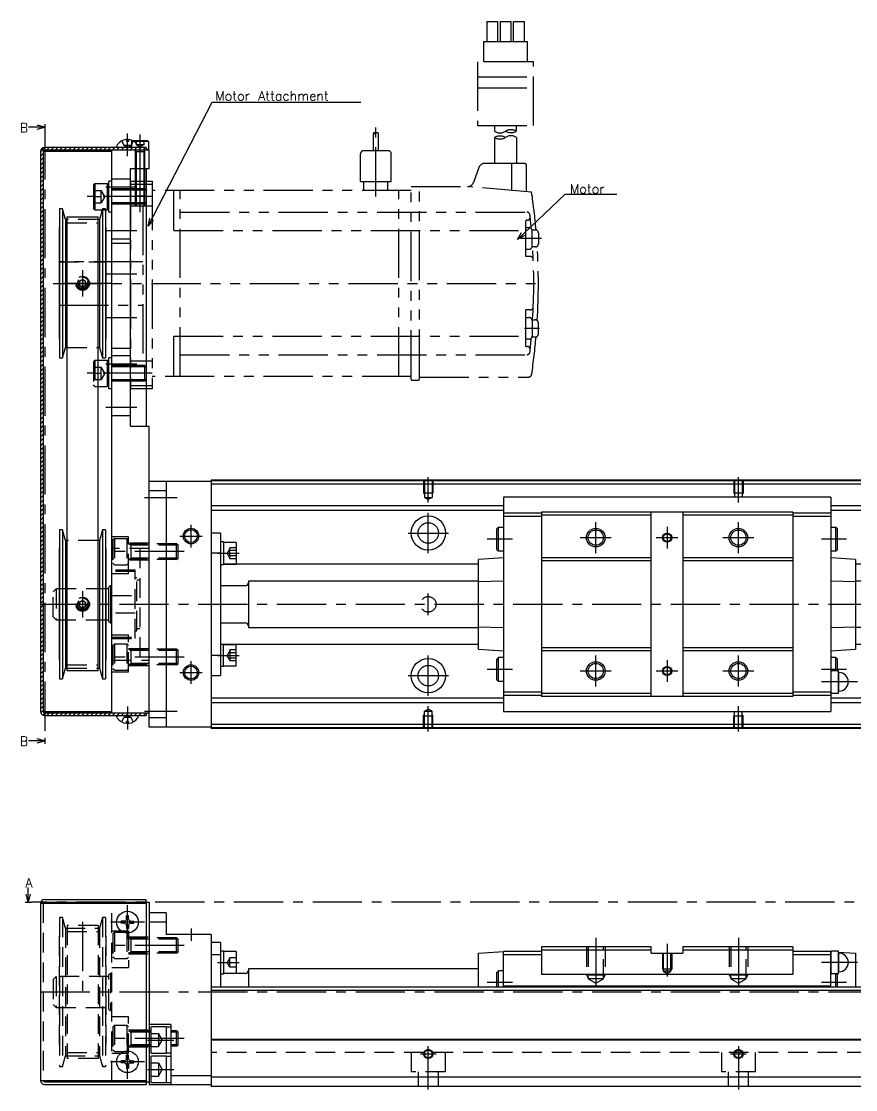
# Model space of a CAD drawing. Extents: x -2 to 836, y -18 to 343.
# Drawn here: x 317.5 to 586.5, y -1 to 343.5 of the extents above; entities that cross this region are included whole.
import ezdxf

# ---------------------------------------------------------------- set-up
doc = ezdxf.new("R2010")
doc.units = 0
doc.header["$LTSCALE"] = 0.5
for name, pattern in [('CENTER', [50.8, 31.75, -6.35, 6.35, -6.35]), ('DASHED', [19.05, 12.7, -6.35]), ('PHANTOM', [63.5, 31.75, -6.35, 6.35, -6.35, 6.35, -6.35])]:
    doc.linetypes.add(name, pattern=pattern)
for name, color, linetype in [('MSM_CENTER', 1, 'CENTER'), ('MSM_CONTINUOUS', 7, 'CONTINUOUS'), ('MSM_DASHED', 4, 'DASHED'), ('MSM_IMAGINARY', 6, 'PHANTOM'), ('MSM_NARROW', 5, 'CONTINUOUS'), ('MSM_PART_NUMBER', 7, 'CONTINUOUS')]:
    doc.layers.add(name, color=color, linetype=linetype)
doc.styles.get("Standard").update_dxf_attribs({"font": 'txt.shx', "height": 3, "bigfont": 'bigfont.shx'})

msp = doc.modelspace()

# ---------------------------------------------------------------- linework, layer by layer
at = {"layer": 'MSM_CENTER'}
for p, q in [((325.07, 308.37), (325.07, 112.5)), ((351.67, 300), (351.67, 307.37)), ((355.67, 307), (355.67, 285)), ((354.67, 290), (344.67, 290)), ((359.67, 287), (338.67, 287)), ((344.67, 276), (354.67, 276)), ((337.17, 263.25), (337.17, 254.75)), ((354.67, 262), (344.67, 262)), ((346.67, 259), (327.67, 259)), ((344.67, 248), (354.67, 248)), ((354.67, 233), (344.67, 233)), ((359.67, 230), (338.67, 230)), ((354.67, 219), (344.67, 219)), ((448.67, 188.29), (448.67, 196.5)), ((548.67, 188.29), (548.67, 196.5)), ((357.17, 190), (367.67, 190)), ((448.67, 172), (448.67, 185)), ((372.17, 173.87), (372.17, 181.12)), ((502.67, 172), (502.67, 182)), ((525.67, 180.5), (525.67, 173.5)), ((548.67, 172), (548.67, 182)), ((368.54, 177.5), (375.79, 177.5)), ((442.17, 178.5), (455.16, 178.5)), ((475.87, 176.5), (467.66, 176.5)), ((497.67, 177), (507.67, 177)), ((522.17, 177), (529.17, 177)), ((543.67, 177), (553.67, 177)), ((583.57, 176.5), (575.47, 176.5)), ((369.97, 172.5), (344.67, 172.5)), ((380.67, 171.95), (387.67, 171.95)), ((337.17, 159.75), (337.17, 151.25)), ((448.67, 152), (448.67, 159)), ((323.67, 155.5), (832.67, 155.5)), ((369.97, 138.5), (344.67, 138.5)), ((380.67, 139.05), (387.67, 139.05)), ((448.67, 126), (448.67, 139)), ((502.67, 129), (502.67, 139)), ((548.67, 129), (548.67, 139)), ((372.17, 129.87), (372.17, 137.12)), ((475.87, 134.5), (467.66, 134.5)), ((525.67, 137.5), (525.67, 130.5)), ((583.57, 134.5), (575.47, 134.5)), ((368.54, 133.5), (375.79, 133.5)), ((442.17, 132.5), (455.17, 132.5)), ((497.67, 134), (507.67, 134)), ((522.17, 134), (529.17, 134)), ((543.67, 134), (553.67, 134)), ((587.07, 130.5), (575.47, 130.5)), ((351.67, 122.5), (351.67, 115.13)), ((357.17, 121), (367.67, 121)), ((448.67, 114.5), (448.67, 122.71)), ((548.67, 114.5), (548.67, 122.71)), ((833.67, 59.5), (320.67, 59.5)), ((351.67, 47.5), (351.67, 58.5)), ((337.17, 53.12), (337.17, 28.5)), ((357.17, 53), (346.17, 53)), ((372.17, 51), (372.17, 47)), ((369.97, 45.5), (344.67, 45.5)), ((502.67, 48), (502.67, 30.3)), ((525.67, 46), (525.67, 35.5)), ((548.67, 48), (548.67, 30.3)), ((380.67, 40), (387.67, 40)), ((587.07, 40), (575.47, 40)), ((475.87, 33.5), (467.66, 33.5)), ((583.57, 33.5), (575.47, 33.5)), ((323.67, 30.5), (832.67, 30.5)), ((369.97, 15.5), (344.67, 15.5)), ((358.17, 15), (366.67, 15)), ((351.67, 2.5), (351.67, 13.5)), ((446.17, 10.5), (451.17, 10.5)), ((448.67, -1), (448.67, 13)), ((546.17, 10.5), (551.17, 10.5)), ((548.67, 13), (548.67, -1)), ((357.17, 8), (346.17, 8)), ((358.17, 5.5), (366.67, 5.5))]:
    msp.add_line(p, q, dxfattribs=at)
at = {"layer": 'MSM_CONTINUOUS'}
for p, q in [((325.07, 310.37), (325.07, 308.37)), ((348.2, 303.16), (348.17, 302.8)), ((351.34, 305.29), (351.36, 304.8)), ((351.98, 304.8), (351.36, 304.8)), ((352, 305.29), (351.98, 304.8)), ((358.12, 305), (353.41, 305)), ((358.42, 304.7), (353.93, 304.7)), ((355.13, 303.16), (355.17, 302.8)), ((358.12, 305), (358.42, 304.7)), ((358.42, 304.7), (358.42, 302.3)), ((323.67, 301.6), (323.67, 120.9)), ((324.47, 301.6), (324.47, 120.9)), ((324.47, 301.6), (346.67, 301.6)), ((357.67, 302.8), (324.87, 302.8)), ((358.67, 302), (324.87, 302)), ((346.67, 120.5), (346.67, 302)), ((357.67, 302.8), (357.67, 302)), ((357.67, 302.3), (358.42, 302.3)), ((358.12, 302), (358.42, 302.3)), ((358.67, 296), (358.67, 302)), ((352.67, 213), (352.67, 296)), ((352.67, 296), (358.67, 296)), ((354.17, 296), (354.17, 289.5)), ((357.17, 296), (357.17, 289.5)), ((357.67, 296), (357.67, 213)), ((341.17, 291.25), (340.67, 290.75)), ((340.67, 290.75), (340.67, 283.25)), ((341.17, 291.25), (341.17, 282.75)), ((341.17, 291.25), (345.17, 291.25)), ((345.17, 291.25), (345.17, 282.75)), ((345.17, 291.25), (345.67, 290.75)), ((345.67, 282), (345.67, 292)), ((346.67, 292), (345.67, 292)), ((357.23, 289.5), (352.67, 289.5)), ((357.23, 284.5), (357.23, 289.5)), ((357.67, 289.07), (357.23, 289.5)), ((329.73, 283), (329.73, 235)), ((330.76, 283), (329.73, 283)), ((330.76, 283), (330.76, 235)), ((331.67, 279.62), (330.76, 283)), ((341.17, 282.75), (340.67, 283.25)), ((341.17, 282.75), (343.5, 282.75)), ((343.57, 283), (342.67, 279.62)), ((343.57, 283), (343.57, 235)), ((344.61, 283), (343.57, 283)), ((344.61, 283), (344.61, 235)), ((344.61, 282.75), (345.17, 282.75)), ((345.17, 282.75), (345.67, 283.25)), ((357.23, 284.5), (352.67, 284.5)), ((357.23, 284.5), (357.67, 284.93)), ((331.67, 279.62), (331.67, 238.37)), ((332.17, 279.62), (331.67, 279.62)), ((332.17, 134.07), (332.17, 280.43)), ((332.17, 280.43), (342.17, 280.43)), ((342.17, 134.07), (342.17, 280.43)), ((342.67, 279.62), (342.17, 279.62)), ((342.67, 279.62), (342.67, 238.37)), ((346.67, 282), (345.67, 282)), ((329.67, 277), (329.67, 241)), ((329.73, 277), (329.67, 277)), ((344.67, 277), (344.61, 277)), ((344.67, 277), (344.67, 241)), ((329.67, 241), (329.73, 241)), ((330.76, 235), (331.67, 238.37)), ((331.67, 238.37), (332.17, 238.37)), ((342.17, 238.37), (342.67, 238.37)), ((342.67, 238.37), (343.57, 235)), ((344.61, 241), (344.67, 241)), ((329.73, 235), (330.76, 235)), ((343.57, 235), (344.61, 235)), ((345.67, 225), (345.67, 235)), ((346.67, 235), (345.67, 235)), ((342.17, 234.25), (345.17, 234.25)), ((345.17, 234.25), (345.17, 225.75)), ((345.17, 234.25), (345.67, 233.75)), ((357.23, 232.5), (352.67, 232.5)), ((357.67, 232.07), (357.23, 232.5)), ((357.23, 227.5), (357.23, 232.5)), ((357.23, 227.5), (352.67, 227.5)), ((357.23, 227.5), (357.67, 227.93)), ((342.17, 225.75), (345.17, 225.75)), ((345.17, 225.75), (345.67, 226.25)), ((346.67, 225), (345.67, 225)), ((352.67, 213), (358.67, 213)), ((358.67, 115.9), (358.67, 213)), ((378.67, 195.1), (358.67, 195.1)), ((364.17, 195.1), (364.17, 115.9)), ((818.67, 195.5), (378.67, 195.5)), ((378.67, 195.5), (378.67, 115.5)), ((818.67, 195.3), (378.67, 195.3)), ((818.67, 194.3), (378.67, 194.3)), ((364.17, 192.1), (358.67, 192.1)), ((578.47, 190.1), (472.87, 190.1)), ((472.87, 190.1), (472.87, 120.9)), ((578.47, 190.1), (578.47, 120.9)), ((472.87, 187.25), (378.67, 187.25)), ((618.87, 187.25), (578.47, 187.25)), ((472.87, 185.75), (378.67, 185.75)), ((485.17, 184.85), (472.87, 184.85)), ((485.17, 183.85), (472.87, 183.85)), ((566.17, 185.25), (485.17, 185.25)), ((485.17, 185.25), (485.17, 125.75)), ((520.57, 184.25), (485.17, 184.25)), ((520.57, 125.75), (520.57, 185.25)), ((530.77, 185.25), (530.77, 125.75)), ((566.17, 184.25), (530.77, 184.25)), ((566.17, 185.25), (566.17, 125.75)), ((578.47, 184.85), (566.17, 184.85)), ((578.47, 183.85), (566.17, 183.85)), ((618.87, 185.75), (578.47, 185.75)), ((329.73, 179.5), (329.73, 131.5)), ((330.76, 179.5), (329.73, 179.5)), ((330.76, 179.5), (330.76, 131.5)), ((331.67, 176.12), (330.76, 179.5)), ((343.57, 179.5), (342.67, 176.12)), ((343.57, 179.5), (343.57, 131.5)), ((344.61, 179.5), (343.57, 179.5)), ((344.61, 179.5), (344.61, 131.5)), ((471.27, 180.3), (470.77, 179.8)), ((470.77, 173.2), (470.77, 179.8)), ((471.27, 172.7), (471.27, 180.3)), ((472.87, 180.3), (471.27, 180.3)), ((580.07, 180.3), (578.47, 180.3)), ((580.57, 179.8), (580.07, 180.3)), ((580.07, 172.7), (580.07, 180.3)), ((580.57, 173.2), (580.57, 179.8)), ((331.67, 176.12), (331.67, 134.87)), ((332.17, 176.12), (331.67, 176.12)), ((342.67, 176.12), (342.17, 176.12)), ((342.67, 176.12), (342.67, 134.87)), ((381.67, 178.5), (378.67, 178.5)), ((381.67, 178.5), (381.67, 132.5)), ((329.67, 173.5), (329.67, 137.5)), ((329.73, 173.5), (329.67, 173.5)), ((344.67, 173.5), (344.61, 173.5)), ((344.67, 173.5), (344.67, 137.5)), ((382.67, 175.6), (381.67, 175.6)), ((382.67, 175.6), (382.67, 168.3)), ((386.67, 175.45), (382.67, 175.45)), ((386.67, 175.45), (386.67, 168.45)), ((470.77, 173.2), (471.27, 172.7)), ((471.27, 172.7), (472.87, 172.7)), ((578.47, 172.7), (580.07, 172.7)), ((580.07, 172.7), (580.57, 173.2)), ((381.67, 172.02), (378.67, 172.02)), ((472.87, 170.5), (464.87, 169.94)), ((464.87, 141.06), (464.87, 169.94)), ((520.57, 170.5), (485.17, 170.5)), ((520.57, 169.5), (485.17, 169.5)), ((566.17, 170.5), (530.77, 170.5)), ((566.17, 169.5), (530.77, 169.5)), ((586.47, 169.94), (578.47, 170.5)), ((586.47, 169.94), (586.47, 141.06)), ((381.67, 168.3), (382.67, 168.3)), ((382.67, 168.45), (386.67, 168.45)), ((464.87, 168.43), (382.67, 168.43)), ((610.87, 168.43), (586.47, 168.43)), ((390.67, 163), (390.67, 148)), ((464.87, 163), (390.67, 163)), ((472.87, 162.98), (464.87, 162.73)), ((586.47, 162.73), (578.47, 162.98)), ((610.87, 163), (586.47, 163)), ((345.67, 160.5), (344.67, 160.5)), ((346.17, 161.5), (345.67, 161)), ((345.67, 150), (345.67, 161)), ((346.17, 161.5), (346.17, 149.5)), ((346.67, 161.5), (346.17, 161.5)), ((389.67, 161.5), (381.67, 161.5)), ((344.67, 150.5), (345.67, 150.5)), ((345.67, 150), (346.17, 149.5)), ((346.17, 149.5), (346.67, 149.5)), ((381.67, 149.5), (389.67, 149.5)), ((464.87, 148.27), (472.87, 148.02)), ((578.47, 148.02), (586.47, 148.27)), ((390.67, 148), (464.87, 148)), ((610.87, 148), (586.47, 148)), ((381.67, 142.7), (382.67, 142.7)), ((382.67, 135.4), (382.67, 142.7)), ((464.87, 142.57), (382.67, 142.57)), ((382.67, 142.55), (386.67, 142.55)), ((386.67, 135.55), (386.67, 142.55)), ((520.57, 141.5), (485.17, 141.5)), ((566.17, 141.5), (530.77, 141.5)), ((610.87, 142.57), (586.47, 142.57)), ((381.67, 138.98), (378.67, 138.98)), ((464.87, 141.06), (472.87, 140.5)), ((471.27, 138.3), (470.77, 137.8)), ((470.77, 131.2), (470.77, 137.8)), ((471.27, 130.7), (471.27, 138.3)), ((472.87, 138.3), (471.27, 138.3)), ((520.57, 140.5), (485.17, 140.5)), ((566.17, 140.5), (530.77, 140.5)), ((578.47, 140.5), (586.47, 141.06)), ((580.07, 138.3), (578.47, 138.3)), ((580.57, 137.8), (580.07, 138.3)), ((580.07, 134.1), (580.07, 138.3)), ((580.57, 134.1), (580.57, 137.8)), ((329.67, 137.5), (329.73, 137.5)), ((330.76, 131.5), (331.67, 134.87)), ((331.67, 134.87), (332.17, 134.87)), ((342.67, 134.87), (342.17, 134.87)), ((342.67, 134.87), (343.57, 131.5)), ((344.61, 137.5), (344.67, 137.5)), ((382.67, 135.4), (381.67, 135.4)), ((386.67, 135.55), (382.67, 135.55)), ((329.73, 131.5), (330.76, 131.5)), ((342.17, 134.07), (332.17, 134.07)), ((343.57, 131.5), (344.61, 131.5)), ((378.67, 132.5), (381.67, 132.5)), ((470.77, 131.2), (471.27, 130.7)), ((578.63, 134.1), (578.47, 133.5)), ((578.63, 126.9), (578.63, 134.1)), ((580.91, 134.1), (578.63, 134.1)), ((580.91, 126.9), (580.91, 134.1)), ((581.07, 133.5), (580.91, 134.1)), ((581.07, 127.5), (581.07, 133.5)), ((471.27, 130.7), (472.87, 130.7)), ((578.47, 127.5), (578.63, 126.9)), ((580.91, 126.9), (581.07, 127.5)), ((472.87, 125.25), (378.67, 125.25)), ((485.17, 127.15), (472.87, 127.15)), ((485.17, 126.15), (472.87, 126.15)), ((520.57, 126.75), (485.17, 126.75)), ((566.17, 125.75), (485.17, 125.75)), ((566.17, 126.75), (530.77, 126.75)), ((578.47, 127.15), (566.17, 127.15)), ((578.47, 126.15), (566.17, 126.15)), ((618.87, 125.25), (578.47, 125.25)), ((578.63, 126.9), (580.91, 126.9)), ((324.47, 120.9), (346.67, 120.9)), ((472.87, 123.75), (378.67, 123.75)), ((472.87, 120.9), (578.47, 120.9)), ((618.87, 123.75), (578.47, 123.75)), ((324.87, 120.5), (358.67, 120.5)), ((324.87, 119.7), (357.67, 119.7)), ((348.2, 119.34), (348.17, 119.7)), ((351.34, 117.21), (351.36, 117.7)), ((351.98, 117.7), (351.36, 117.7)), ((352, 117.21), (351.98, 117.7)), ((355.13, 119.34), (355.17, 119.7)), ((357.67, 120.5), (357.67, 119.7)), ((364.17, 118.9), (358.67, 118.9)), ((378.67, 115.9), (358.67, 115.9)), ((818.67, 116.7), (378.67, 116.7)), ((818.67, 115.7), (378.67, 115.7)), ((818.67, 115.5), (378.67, 115.5)), ((325.07, 112.5), (325.07, 110.5)), ((319.67, 59.5), (319.67, 64.23)), ((318.67, 59.5), (320.67, 59.5)), ((319.67, 59.5), (319, 62)), ((320.34, 62), (319.67, 59.5)), ((323.67, 59.1), (323.67, 1.9)), ((323.67, 59.1), (357.67, 59.1)), ((324.87, 60.3), (357.67, 60.3)), ((324.87, 59.5), (358.67, 59.5)), ((346.67, 59.1), (346.67, 59.5)), ((357.67, 59.5), (357.67, 60.3)), ((357.67, 59.1), (357.67, 0.7)), ((358.67, 59.5), (358.67, 0.5)), ((364.17, 56), (358.67, 56)), ((364.17, 56), (364.17, 49)), ((350.74, 53.33), (349.59, 53.31)), ((350.74, 52.67), (349.59, 52.69)), ((350.74, 53.33), (351.15, 53.52)), ((350.74, 52.67), (351.15, 52.48)), ((351.34, 53.92), (351.15, 53.52)), ((351.34, 52.08), (351.15, 52.48)), ((351.34, 53.92), (351.36, 55.08)), ((351.34, 52.08), (351.36, 50.92)), ((352, 53.92), (351.98, 55.08)), ((352, 52.08), (351.98, 50.92)), ((352, 53.92), (352.19, 53.52)), ((352, 52.08), (352.19, 52.48)), ((352.59, 53.33), (352.19, 53.52)), ((352.59, 52.67), (352.19, 52.48)), ((352.59, 53.33), (353.74, 53.31)), ((352.59, 52.67), (353.74, 52.69)), ((364.17, 53), (358.67, 53)), ((378.67, 49), (364.17, 49)), ((378.67, 49), (378.67, 0)), ((381.67, 46.5), (378.67, 46.5)), ((381.67, 46.5), (381.67, 32)), ((520.57, 45), (485.17, 45)), ((485.17, 45), (485.17, 36.15)), ((520.57, 43), (520.57, 45)), ((530.77, 45), (530.77, 43)), ((566.17, 45), (530.77, 45)), ((566.17, 45), (566.17, 36.15)), ((381.67, 42.5), (378.67, 42.5)), ((382.67, 43.65), (381.67, 43.65)), ((382.67, 43.65), (382.67, 36.35)), ((386.67, 43.5), (382.67, 43.5)), ((386.67, 43.5), (386.67, 36.5)), ((464.87, 43), (472.87, 43.5)), ((464.87, 32), (464.87, 43)), ((485.17, 43.5), (472.87, 43.5)), ((472.87, 32), (472.87, 43.5)), ((485.17, 42.5), (472.87, 42.5)), ((520.57, 44), (485.17, 44)), ((520.57, 43), (530.77, 43)), ((566.17, 44), (530.77, 44)), ((578.47, 43.5), (566.17, 43.5)), ((578.47, 42.5), (566.17, 42.5)), ((578.63, 43.6), (578.47, 43)), ((578.47, 43.5), (578.6, 43.49)), ((578.47, 32), (578.47, 43.5)), ((578.63, 36.4), (578.63, 43.6)), ((580.91, 43.6), (578.63, 43.6)), ((581.07, 43), (580.91, 43.6)), ((580.91, 36.4), (580.91, 43.6)), ((580.97, 43.34), (586.47, 43)), ((581.07, 37), (581.07, 43)), ((586.47, 43), (586.47, 32)), ((390.67, 38), (390.67, 32)), ((464.87, 38), (390.67, 38)), ((381.67, 36.35), (382.67, 36.35)), ((389.67, 36.5), (382.67, 36.5)), ((471.27, 37.3), (470.77, 36.8)), ((470.77, 32), (470.77, 36.8)), ((471.27, 32), (471.27, 37.3)), ((472.87, 37.3), (471.27, 37.3)), ((566.17, 36.15), (485.17, 36.15)), ((578.47, 37), (578.63, 36.4)), ((578.63, 36.4), (580.91, 36.4)), ((580.07, 32), (580.07, 36.4)), ((580.57, 32), (580.57, 36.4)), ((580.91, 36.4), (581.07, 37)), ((818.67, 32), (378.67, 32)), ((578.47, 32.4), (472.87, 32.4)), ((818.67, 31), (378.67, 31)), ((365.67, 20), (358.67, 20)), ((359.17, 19), (359.17, 11)), ((364.17, 19.25), (359.42, 19.25)), ((364.17, 19.25), (364.17, 10.75)), ((365.67, 19.15), (364.17, 19.15)), ((365.67, 20), (365.67, 0.5)), ((818.67, 15.2), (378.67, 15.2)), ((818.67, 15), (378.67, 15)), ((359.42, 10.75), (364.17, 10.75)), ((364.17, 10.85), (365.67, 10.85)), ((350.74, 8.33), (349.59, 8.31)), ((350.74, 7.67), (349.59, 7.69)), ((350.74, 8.33), (351.15, 8.52)), ((350.74, 7.67), (351.15, 7.48)), ((351.34, 8.92), (351.15, 8.52)), ((351.34, 7.08), (351.15, 7.48)), ((351.34, 8.92), (351.36, 10.08)), ((351.34, 7.08), (351.36, 5.92)), ((352, 8.92), (351.98, 10.08)), ((352, 7.08), (351.98, 5.92)), ((352, 8.92), (352.19, 8.52)), ((352, 7.08), (352.19, 7.48)), ((352.59, 8.33), (352.19, 8.52)), ((352.59, 7.67), (352.19, 7.48)), ((352.59, 8.33), (353.74, 8.31)), ((352.59, 7.67), (353.74, 7.69)), ((359.17, 9.5), (359.17, 1.5)), ((364.17, 9.75), (359.42, 9.75)), ((364.17, 9.75), (364.17, 1.25)), ((365.67, 9.65), (364.17, 9.65)), ((378.67, 3.5), (365.67, 3.5)), ((323.67, 1.9), (357.67, 1.9)), ((324.87, 1.5), (358.67, 1.5)), ((324.87, 0.7), (357.67, 0.7)), ((346.67, 1.5), (346.67, 1.9)), ((378.67, 0.5), (358.67, 0.5)), ((359.42, 1.25), (364.17, 1.25)), ((364.17, 1.35), (365.67, 1.35)), ((818.67, 3), (378.67, 3)), ((818.67, 0), (378.67, 0))]:
    msp.add_line(p, q, dxfattribs=at)
at = {"layer": 'MSM_CONTINUOUS', "extrusion": (0, 0, -1)}
for p, q in [((325.07, 309.37), (319.71, 309.37)), ((325.07, 309.37), (322.57, 310.04)), ((322.57, 308.7), (325.07, 309.37)), ((325.07, 111.5), (319.71, 111.5)), ((325.07, 111.5), (322.57, 112.17)), ((322.57, 110.83), (325.07, 111.5))]:
    msp.add_line(p, q, dxfattribs=at)
at = {"layer": 'MSM_CONTINUOUS'}
for centre, radius in [((448.67, 178.5), 5.5), ((372.17, 177.5), 2.07), ((448.67, 178.5), 3.3), ((502.67, 177), 2.46), ((548.67, 177), 2.46), ((525.67, 177), 1.23), ((448.67, 132.5), 5.5), ((372.17, 133.5), 2.07), ((448.67, 132.5), 3.3), ((502.67, 134), 2.46), ((525.67, 134), 1.23), ((548.67, 134), 2.46), ((351.67, 53), 3.5), ((351.67, 8), 3.5), ((448.67, 10.5), 1.23), ((548.67, 10.5), 1.23)]:
    msp.add_circle(centre, radius, dxfattribs=at)
for centre, radius, start, end in [((349.29, 303.07), 1.1, 144.8906, 175), ((351.67, 301.4), 4, 97.4656, 144.8906), ((351.14, 305.06), 0.305, 49.0368, 87.9309), ((352.2, 305.06), 0.305, 92.0691, 130.9632), ((351.67, 301.4), 4, 35.1094, 82.5344), ((354.04, 303.07), 1.1, 5, 35.1094), ((324.87, 301.6), 1.2, 90, 180), ((324.87, 301.6), 0.4, 90, 180), ((389.67, 162.5), 1, 270, 0), ((389.67, 148.5), 1, 0, 90), ((581.07, 130.5), 3, 270, 90), ((324.87, 120.9), 1.2, 180, 270), ((324.87, 120.9), 0.4, 180, 270), ((349.29, 119.43), 1.1, 185, 215.1094), ((351.67, 121.1), 4, 215.1094, 262.5344), ((351.14, 117.44), 0.305, 272.0691, 310.9632), ((352.2, 117.44), 0.305, 229.0368, 267.9309), ((351.67, 121.1), 4, 277.4656, 324.8906), ((354.04, 119.43), 1.1, 324.8906, 355), ((324.87, 59.1), 1.2, 90, 180), ((324.87, 59.1), 0.4, 90, 180), ((351.67, 53), 2.1, 171.4911, 188.5089), ((351.67, 53), 2.1, 81.4911, 98.5089), ((351.67, 53), 2.1, 351.4911, 8.5089), ((351.67, 53), 2.1, 261.4911, 278.5089), ((581.07, 40), 3, 270, 90), ((389.67, 37.5), 1, 270, 0), ((359.42, 19), 0.25, 90, 180), ((359.42, 11), 0.25, 180, 270), ((351.67, 8), 2.1, 171.4911, 188.5089), ((351.67, 8), 2.1, 81.4911, 98.5089), ((351.67, 8), 2.1, 351.4911, 8.5089), ((359.42, 9.5), 0.25, 90, 180), ((351.67, 8), 2.1, 261.4911, 278.5089), ((324.87, 1.9), 1.2, 180, 270), ((324.87, 1.9), 0.4, 180, 270), ((359.42, 1.5), 0.25, 180, 270)]:
    msp.add_arc(centre, radius, start, end, dxfattribs=at)
at = {"layer": 'MSM_DASHED'}
for p, q in [((349.8, 304.94), (350.52, 303.47)), ((351.67, 302.86), (350.52, 303.47)), ((352.81, 303.47), (350.52, 303.47)), ((351.67, 302.86), (352.81, 303.47)), ((353.54, 304.94), (352.81, 303.47)), ((352.92, 304.7), (353.22, 305)), ((353.93, 304.7), (352.92, 304.7)), ((352.92, 304.7), (352.92, 302.8)), ((353.41, 305), (353.22, 305)), ((354.42, 305), (354.42, 303.7)), ((356.92, 303.7), (354.42, 303.7)), ((355.67, 302.98), (354.42, 303.7)), ((355.67, 305), (355.67, 303.7)), ((356.92, 303.7), (355.67, 302.98)), ((356.92, 305), (356.92, 303.7)), ((354.15, 301.95), (354.44, 301.46)), ((354.17, 301.9), (354.17, 296)), ((357.17, 301.46), (354.17, 301.46)), ((354.44, 301.46), (354.44, 296)), ((357.18, 301.95), (356.9, 301.46)), ((356.9, 301.46), (356.9, 296)), ((357.17, 301.9), (357.17, 296)), ((352.67, 292.65), (346.67, 292.65)), ((352.67, 289.5), (346.67, 289.5)), ((354.17, 289.5), (354.17, 287.27)), ((354.44, 289.5), (354.44, 287)), ((356.9, 289.5), (356.9, 287)), ((357.17, 289.5), (357.17, 287.27)), ((340.67, 289), (343.17, 289)), ((340.67, 287), (343.17, 287)), ((344.32, 287), (343.17, 289)), ((343.17, 285), (343.17, 289)), ((344.32, 287), (343.17, 285)), ((352.67, 289.07), (346.67, 289.07)), ((354.44, 287), (354.17, 287.27)), ((354.17, 287.27), (357.17, 287.27)), ((356.9, 287), (354.44, 287)), ((357.17, 287.27), (356.9, 287)), ((340.67, 285), (343.17, 285)), ((343.5, 282.75), (344.61, 282.75)), ((352.67, 284.93), (346.67, 284.93)), ((352.67, 284.5), (346.67, 284.5)), ((342.17, 279.62), (332.17, 279.62)), ((332.17, 278.49), (342.17, 278.49)), ((346.67, 273.35), (352.67, 273.35)), ((346.67, 272), (352.67, 272)), ((329.67, 266), (344.67, 266)), ((337.17, 260.15), (336.17, 259.58)), ((336.17, 259.58), (336.17, 258.42)), ((336.17, 258.42), (337.17, 257.85)), ((338.17, 259.58), (337.17, 260.15)), ((337.17, 257.85), (338.17, 258.42)), ((338.17, 258.42), (338.17, 259.58)), ((329.67, 252), (344.67, 252)), ((332.17, 238.37), (342.17, 238.37)), ((352.67, 238), (346.67, 238)), ((352.67, 235.65), (346.67, 235.65)), ((341.17, 234.25), (340.67, 233.75)), ((340.67, 233.75), (340.67, 226.25)), ((340.67, 232), (343.17, 232)), ((341.17, 234.25), (341.17, 225.75)), ((341.17, 234.25), (342.17, 234.25)), ((344.32, 230), (343.17, 232)), ((343.17, 228), (343.17, 232)), ((352.67, 232.5), (346.67, 232.5)), ((352.67, 232.07), (346.67, 232.07)), ((340.67, 230), (343.17, 230)), ((340.67, 228), (343.17, 228)), ((344.32, 230), (343.17, 228)), ((352.67, 227.93), (346.67, 227.93)), ((352.67, 227.5), (346.67, 227.5)), ((341.17, 225.75), (340.67, 226.25)), ((341.17, 225.75), (342.17, 225.75)), ((346.67, 216.35), (352.67, 216.35)), ((447.17, 195.5), (447.17, 191.5)), ((447.44, 195.5), (447.44, 190)), ((449.9, 195.5), (449.9, 190)), ((450.17, 195.5), (450.17, 191.5)), ((547.17, 195.5), (547.17, 191.5)), ((547.44, 195.5), (547.44, 190.1)), ((549.9, 195.5), (549.9, 190.1)), ((550.17, 195.5), (550.17, 191.5)), ((447.17, 191.5), (447.44, 191.03)), ((447.17, 191.5), (450.17, 191.5)), ((447.44, 190), (448.67, 189.29)), ((447.44, 190), (449.9, 190)), ((449.9, 190), (448.67, 189.29)), ((450.17, 191.5), (449.9, 191.03)), ((547.17, 191.5), (550.17, 191.5)), ((547.17, 191.5), (547.44, 191.03)), ((550.17, 191.5), (549.9, 191.03)), ((342.17, 176.12), (332.17, 176.12)), ((351.97, 177.25), (346.67, 177.25)), ((347.47, 176.75), (346.97, 176.25)), ((346.97, 176.25), (346.97, 168.75)), ((347.47, 176.75), (347.47, 168.25)), ((347.47, 176.75), (351.47, 176.75)), ((351.47, 176.75), (351.47, 168.25)), ((351.47, 176.75), (351.97, 176.25)), ((351.97, 165.38), (351.97, 177.25)), ((358.67, 173.5), (346.67, 173.5)), ((358.67, 175.25), (351.97, 175.25)), ((367.53, 175), (351.97, 175)), ((351.97, 175), (352.72, 174.57)), ((352.72, 175), (352.72, 170)), ((367.97, 174.57), (352.72, 174.57)), ((355.67, 173.5), (355.67, 137.5)), ((367.97, 174.57), (367.53, 175)), ((367.53, 170), (367.53, 175)), ((367.97, 170.43), (367.97, 174.57)), ((384.67, 173.45), (383.8, 171.95)), ((384.67, 170.22), (384.67, 173.69)), ((386.67, 173.69), (384.67, 173.69)), ((386.67, 172.82), (384.67, 172.82)), ((351.97, 170), (352.72, 170.43)), ((367.53, 170), (351.97, 170)), ((358.67, 169.75), (351.97, 169.75)), ((367.97, 170.43), (352.72, 170.43)), ((367.53, 170), (367.97, 170.43)), ((384.67, 170.45), (383.8, 171.95)), ((386.67, 171.09), (384.67, 171.09)), ((386.67, 170.22), (384.67, 170.22)), ((354.17, 166.5), (346.67, 166.5)), ((354.17, 166.14), (346.67, 166.14)), ((351.97, 165.38), (346.67, 165.38)), ((347.47, 168.25), (346.97, 168.75)), ((347.47, 168.25), (351.47, 168.25)), ((351.47, 168.25), (351.97, 168.75)), ((354.17, 144.5), (354.17, 166.5)), ((354.67, 164), (354.17, 164)), ((354.67, 147), (354.67, 164)), ((355.67, 163.25), (354.67, 163.25)), ((327.67, 159.5), (328.67, 160.5)), ((327.67, 151.5), (327.67, 159.5)), ((344.67, 160.5), (328.67, 160.5)), ((328.67, 160.5), (328.67, 150.5)), ((337.17, 156.65), (336.17, 156.08)), ((336.17, 156.08), (336.17, 154.92)), ((338.17, 156.08), (337.17, 156.65)), ((338.17, 154.92), (338.17, 156.08)), ((346.67, 158.3), (354.17, 158.3)), ((336.17, 154.92), (337.17, 154.35)), ((337.17, 154.35), (338.17, 154.92)), ((354.17, 152.7), (346.67, 152.7)), ((327.67, 151.5), (328.67, 150.5)), ((328.67, 150.5), (344.67, 150.5)), ((346.67, 145.62), (351.97, 145.62)), ((346.67, 144.86), (354.17, 144.86)), ((351.97, 133.75), (351.97, 145.62)), ((354.17, 147), (354.67, 147)), ((354.67, 147.75), (355.67, 147.75)), ((346.67, 144.5), (354.17, 144.5)), ((347.47, 142.75), (346.97, 142.25)), ((346.97, 142.25), (346.97, 134.75)), ((347.47, 142.75), (351.47, 142.75)), ((347.47, 142.75), (347.47, 134.25)), ((351.47, 142.75), (351.47, 134.25)), ((351.47, 142.75), (351.97, 142.25)), ((351.97, 141.25), (358.67, 141.25)), ((367.53, 141), (351.97, 141)), ((351.97, 141), (352.72, 140.57)), ((352.72, 141), (352.72, 136)), ((367.97, 140.57), (352.72, 140.57)), ((367.53, 136), (367.53, 141)), ((367.97, 140.57), (367.53, 141)), ((367.97, 136.43), (367.97, 140.57)), ((384.67, 140.55), (383.8, 139.05)), ((384.67, 137.55), (383.8, 139.05)), ((384.67, 140.78), (384.67, 137.31)), ((386.67, 140.78), (384.67, 140.78)), ((386.67, 139.91), (384.67, 139.91)), ((386.67, 138.18), (384.67, 138.18)), ((332.17, 136.01), (342.17, 136.01)), ((332.17, 134.87), (342.17, 134.87)), ((346.67, 137.5), (358.67, 137.5)), ((347.47, 134.25), (346.97, 134.75)), ((351.47, 134.25), (351.97, 134.75)), ((351.97, 136), (352.72, 136.43)), ((367.53, 136), (351.97, 136)), ((351.97, 135.75), (358.67, 135.75)), ((367.97, 136.43), (352.72, 136.43)), ((367.53, 136), (367.97, 136.43)), ((386.67, 137.31), (384.67, 137.31)), ((346.67, 133.75), (351.97, 133.75)), ((347.47, 134.25), (351.47, 134.25)), ((447.44, 121), (448.67, 121.71)), ((447.44, 115.5), (447.44, 121)), ((447.44, 121), (449.9, 121)), ((449.9, 121), (448.67, 121.71)), ((449.9, 115.5), (449.9, 121)), ((547.44, 115.5), (547.44, 120.9)), ((549.9, 115.5), (549.9, 120.9)), ((349.8, 117.56), (350.52, 119.03)), ((351.67, 119.64), (350.52, 119.03)), ((352.81, 119.03), (350.52, 119.03)), ((351.67, 119.64), (352.81, 119.03)), ((353.54, 117.56), (352.81, 119.03)), ((447.17, 119.5), (447.44, 119.97)), ((447.17, 115.5), (447.17, 119.5)), ((447.17, 119.5), (450.17, 119.5)), ((450.17, 119.5), (449.9, 119.97)), ((450.17, 115.5), (450.17, 119.5)), ((547.17, 119.5), (547.44, 119.97)), ((547.17, 119.5), (550.17, 119.5)), ((547.17, 115.5), (547.17, 119.5)), ((550.17, 119.5), (549.9, 119.97)), ((550.17, 115.5), (550.17, 119.5)), ((324.47, 59.1), (324.47, 1.9)), ((346.67, 1.9), (346.67, 59.1)), ((329.73, 54.5), (329.73, 6.5)), ((330.76, 54.5), (329.73, 54.5)), ((330.76, 54.5), (330.76, 6.5)), ((331.67, 51.12), (330.76, 54.5)), ((332.17, 51.93), (332.17, 9.07)), ((342.17, 51.93), (332.17, 51.93)), ((342.17, 51.93), (342.17, 9.07)), ((343.57, 54.5), (342.67, 51.12)), ((343.57, 54.5), (343.57, 6.5)), ((344.61, 54.5), (343.57, 54.5)), ((344.61, 54.5), (344.61, 6.5)), ((329.67, 48.5), (329.67, 12.5)), ((329.73, 48.5), (329.67, 48.5)), ((331.67, 51.12), (331.67, 9.87)), ((331.67, 51.12), (342.67, 51.12)), ((332.17, 49.99), (342.17, 49.99)), ((342.67, 51.12), (342.67, 9.87)), ((344.67, 48.5), (344.61, 48.5)), ((344.67, 48.5), (344.67, 12.5)), ((346.67, 50.25), (351.97, 50.25)), ((347.47, 49.75), (346.97, 49.25)), ((346.97, 49.25), (346.97, 41.75)), ((347.47, 49.75), (347.47, 41.25)), ((347.47, 49.75), (351.47, 49.75)), ((351.47, 49.75), (351.47, 41.25)), ((351.47, 49.75), (351.97, 49.25)), ((351.97, 50.25), (351.97, 38.43)), ((351.97, 48.25), (358.67, 48.25)), ((367.53, 48), (351.97, 48)), ((351.97, 48), (352.72, 47.57)), ((352.72, 48), (352.72, 43)), ((367.97, 47.57), (352.72, 47.57)), ((367.53, 43), (367.53, 48)), ((367.97, 47.57), (367.53, 48)), ((367.97, 43.43), (367.97, 47.57)), ((499.67, 45), (499.67, 36)), ((500.21, 45), (500.21, 34.72)), ((505.12, 34.72), (505.12, 45)), ((505.67, 45), (505.67, 36)), ((545.67, 45), (545.67, 36)), ((546.21, 45), (546.21, 34.72)), ((551.12, 34.72), (551.12, 45)), ((551.67, 45), (551.67, 36)), ((347.47, 41.25), (346.97, 41.75)), ((351.47, 41.25), (351.97, 41.75)), ((351.97, 43), (352.72, 43.43)), ((367.53, 43), (351.97, 43)), ((351.97, 42.75), (358.67, 42.75)), ((367.97, 43.43), (352.72, 43.43)), ((367.53, 43), (367.97, 43.43)), ((384.67, 41.5), (383.8, 40)), ((384.67, 38.5), (384.67, 41.5)), ((386.67, 41.5), (384.67, 41.5)), ((524.17, 43), (524.17, 38)), ((524.44, 43), (524.44, 37.21)), ((526.9, 37.21), (526.9, 43)), ((527.17, 43), (527.17, 38)), ((346.67, 38.43), (351.97, 38.43)), ((347.47, 41.25), (351.47, 41.25)), ((384.67, 38.5), (383.8, 40)), ((384.67, 40), (386.67, 40)), ((386.67, 38.5), (384.67, 38.5)), ((524.17, 38), (527.17, 38)), ((524.17, 38), (524.44, 37.53)), ((527.17, 38), (526.9, 37.53)), ((328.67, 35.5), (327.67, 34.5)), ((327.67, 34.5), (327.67, 26.5)), ((345.67, 35.5), (328.67, 35.5)), ((328.67, 35.5), (328.67, 25.5)), ((346.17, 36.5), (345.67, 36)), ((345.67, 25), (345.67, 36)), ((346.17, 36.5), (346.17, 24.5)), ((346.67, 36.5), (346.17, 36.5)), ((499.67, 36), (500.21, 35.06)), ((499.67, 36), (505.67, 36)), ((505.12, 34.72), (500.21, 34.72)), ((500.21, 34.72), (502.67, 33.3)), ((502.67, 33.3), (505.12, 34.72)), ((505.67, 36), (505.12, 35.06)), ((524.44, 37.21), (525.67, 36.5)), ((526.9, 37.21), (524.44, 37.21)), ((525.67, 36.5), (526.9, 37.21)), ((545.67, 36), (551.67, 36)), ((545.67, 36), (546.21, 35.06)), ((546.21, 34.72), (548.67, 33.3)), ((551.12, 34.72), (546.21, 34.72)), ((548.67, 33.3), (551.12, 34.72)), ((551.67, 36), (551.12, 35.06)), ((327.67, 26.5), (328.67, 25.5)), ((328.67, 25.5), (345.67, 25.5)), ((345.67, 25), (346.17, 24.5)), ((346.17, 24.5), (346.67, 24.5)), ((346.67, 22.57), (351.97, 22.57)), ((351.97, 10.75), (351.97, 22.57)), ((347.47, 19.75), (346.97, 19.25)), ((346.97, 19.25), (346.97, 11.75)), ((347.47, 19.75), (347.47, 11.25)), ((347.47, 19.75), (351.47, 19.75)), ((351.47, 19.75), (351.47, 11.25)), ((351.47, 19.75), (351.97, 19.25)), ((351.97, 18.25), (358.67, 18.25)), ((359.17, 18), (351.97, 18)), ((351.97, 18), (352.72, 17.57)), ((352.72, 18), (352.72, 13)), ((359.17, 17.57), (352.72, 17.57)), ((367.53, 18), (365.67, 18)), ((367.97, 17.57), (365.67, 17.57)), ((367.53, 13), (367.53, 18)), ((367.97, 17.57), (367.53, 18)), ((367.97, 13.43), (367.97, 17.57)), ((359.17, 17.12), (361.67, 17.12)), ((359.17, 15), (361.67, 15)), ((361.67, 17.12), (361.67, 12.88)), ((361.67, 17.12), (362.89, 15)), ((361.67, 12.88), (362.89, 15)), ((818.67, 15.2), (378.67, 15.2)), ((818.67, 15), (378.67, 15)), ((329.67, 12.5), (329.73, 12.5)), ((332.17, 11.01), (342.17, 11.01)), ((344.61, 12.5), (344.67, 12.5)), ((346.67, 10.75), (351.97, 10.75)), ((347.47, 11.25), (346.97, 11.75)), ((347.47, 11.25), (351.47, 11.25)), ((351.47, 11.25), (351.97, 11.75)), ((351.97, 13), (352.72, 13.43)), ((359.17, 13), (351.97, 13)), ((351.97, 12.75), (358.67, 12.75)), ((359.17, 13.43), (352.72, 13.43)), ((359.17, 12.88), (361.67, 12.88)), ((367.97, 13.43), (365.67, 13.43)), ((367.53, 13), (365.67, 13)), ((367.53, 13), (367.97, 13.43)), ((818.67, 11), (378.67, 11)), ((443.17, 11), (443.17, 4.7)), ((454.17, 4.7), (454.17, 11)), ((543.17, 11), (543.17, 4.7)), ((554.17, 4.7), (554.17, 11)), ((330.76, 6.5), (331.67, 9.87)), ((331.67, 9.87), (342.67, 9.87)), ((342.17, 9.07), (332.17, 9.07)), ((342.67, 9.87), (343.57, 6.5)), ((359.17, 7.62), (361.67, 7.62)), ((361.67, 7.62), (362.89, 5.5)), ((361.67, 7.62), (361.67, 3.38)), ((329.73, 6.5), (330.76, 6.5)), ((343.57, 6.5), (344.61, 6.5)), ((359.17, 5.5), (361.67, 5.5)), ((361.67, 3.38), (362.89, 5.5)), ((454.17, 4.7), (443.17, 4.7)), ((445.37, 4.7), (445.37, 0)), ((451.97, 0), (451.97, 4.7)), ((554.17, 4.7), (543.17, 4.7)), ((545.37, 4.7), (545.37, 0)), ((551.97, 0), (551.97, 4.7)), ((359.17, 3.38), (361.67, 3.38))]:
    msp.add_line(p, q, dxfattribs=at)
for centre, radius in [((337.17, 259), 2.25), ((337.17, 259), 2), ((337.17, 259), 1.62), ((337.17, 259), 1.15), ((337.17, 155.5), 2.25), ((337.17, 155.5), 2), ((337.17, 155.5), 1.62), ((337.17, 155.5), 1.15), ((448.67, 155.5), 2.5)]:
    msp.add_circle(centre, radius, dxfattribs=at)
for centre, start, end in [((354.07, 301.9), 0, 90), ((357.27, 301.9), 90, 180)]:
    msp.add_arc(centre, 0.1, start, end, dxfattribs=at)
at = {"layer": 'MSM_IMAGINARY'}
for p, q in [((467.56, 343.49), (467.56, 336.99)), ((467.56, 343.49), (470.96, 343.49)), ((470.96, 343.49), (470.96, 336.99)), ((471.86, 343.49), (475.26, 343.49)), ((471.86, 343.49), (471.86, 336.99)), ((475.26, 343.49), (475.26, 336.99)), ((476.16, 336.99), (476.16, 343.49)), ((476.16, 343.49), (479.56, 343.49)), ((479.56, 343.49), (479.56, 336.99)), ((466.56, 336.99), (480.56, 336.99)), ((466.56, 330.49), (466.56, 336.99)), ((480.56, 336.99), (480.56, 330.49)), ((464.56, 330.49), (464.56, 309.88)), ((482.56, 330.49), (464.56, 330.49)), ((482.56, 309.88), (482.56, 330.49)), ((464.56, 325.65), (482.56, 325.65)), ((464.56, 322.05), (482.56, 322.05)), ((430.92, 307.44), (430.92, 301.8)), ((431.77, 287), (431.77, 309.55)), ((432.62, 301.8), (432.62, 307.44)), ((464.56, 309.88), (482.56, 309.88)), ((470.06, 309.88), (470.06, 308.08)), ((477.06, 308.08), (477.06, 309.88)), ((470.07, 306.05), (470.07, 297.7)), ((477.07, 306.05), (477.07, 297.7)), ((426.82, 291.8), (426.82, 300.8)), ((427.82, 301.8), (435.72, 301.8)), ((436.72, 291.8), (436.72, 300.8)), ((464.99, 296.38), (463.22, 291.52)), ((479.57, 297.7), (466.87, 297.7)), ((475.57, 288.96), (475.57, 297.7)), ((480.37, 288.54), (480.37, 296.9)), ((355.67, 294), (355.67, 282)), ((352.67, 292), (352.67, 225)), ((352.67, 292), (359.67, 292)), ((352.67, 291), (359.67, 291)), ((354.17, 292), (354.17, 284)), ((354.44, 292), (354.44, 284)), ((356.9, 292), (356.9, 284)), ((357.17, 292), (357.17, 284)), ((359.67, 292), (359.67, 225)), ((426.82, 291.8), (436.72, 291.8)), ((427.87, 289), (427.87, 291.8)), ((435.67, 289), (435.67, 291.8)), ((443.17, 228), (443.17, 290.2)), ((443.17, 290.2), (461.34, 290.2)), ((445.87, 228.3), (445.87, 290.2)), ((481.99, 288.39), (461.34, 290.2)), ((443.17, 289), (359.67, 289)), ((366.67, 276), (366.67, 289)), ((368.67, 229), (368.67, 289)), ((439.17, 229), (439.17, 289)), ((352.67, 284), (359.67, 284)), ((356.67, 284), (356.67, 234)), ((368.67, 282), (480.44, 282)), ((480.17, 267.68), (480.17, 279.17)), ((366.67, 276), (480.17, 276)), ((480.17, 277), (481.17, 277)), ((482.13, 276.25), (483.17, 276.25)), ((482.17, 271), (482.17, 276)), ((485.12, 273.5), (478.39, 273.5)), ((484.17, 275.25), (484.17, 271.75)), ((480.17, 270), (481.17, 270)), ((483.17, 270.75), (482.13, 270.75)), ((329.67, 266), (329.67, 252)), ((356.67, 266), (329.67, 266)), ((481.52, 267.68), (480.17, 267.68)), ((327.67, 259), (486.17, 259)), ((329.67, 252), (356.67, 252)), ((481.52, 250.43), (480.17, 250.43)), ((480.17, 238.68), (480.17, 250.43)), ((480.17, 248), (481.17, 248)), ((482.17, 247.25), (483.17, 247.25)), ((482.17, 247), (482.17, 242)), ((484.17, 242.75), (484.17, 246.25)), ((366.67, 229), (366.67, 242)), ((366.67, 242), (480.17, 242)), ((484.57, 244.5), (479.69, 244.5)), ((482.15, 241.75), (483.17, 241.75)), ((481.17, 241), (480.17, 241)), ((480.17, 238.68), (480.51, 238.68)), ((368.67, 236), (480.44, 236)), ((352.67, 234), (359.67, 234)), ((443.17, 229), (359.67, 229)), ((443.37, 227.8), (445.37, 227.8)), ((445.87, 228.8), (481.01, 228.8)), ((359.67, 226), (352.67, 226)), ((359.67, 225), (352.67, 225))]:
    msp.add_line(p, q, dxfattribs=at)
for centre, radius, start, end in [((431.34, 306.7), 0.85, 60.001, 119.999), ((431.34, 308.17), 0.85, 240.001, 299.999), ((432.19, 306.7), 0.85, 59.9987, 119.999), ((471.81, 310.52), 3, 234.3132, 305.6839), ((475.31, 305.05), 3.5, 60.0014, 120.0014), ((475.31, 311.12), 3.5, 240.0015, 300.0015), ((475.32, 303.62), 3, 54.3132, 125.6839), ((471.82, 303.02), 3.5, 60.0015, 120.0015), ((471.82, 309.08), 3.5, 240.0015, 300.0014), ((427.82, 300.8), 1, 90, 180), ((435.72, 300.8), 1, 360, 90), ((466.87, 295.7), 2, 90, 160), ((479.57, 296.9), 0.8, 360, 90), ((461.34, 292.2), 2, 270, 340), ((284.17, 259), 200, 4.9382, 8.451), ((480.37, 279.17), 0.2, 83.235, 180), ((480.51, 280.36), 1, 263.235, 6.2088), ((480.44, 281), 1, 6.3954, 90), ((284.17, 259), 198.5, 5.1174, 6.3956), ((481.17, 276), 1, 360, 90), ((483.17, 275.25), 1, 360, 90), ((481.17, 271), 1, 270, 360), ((284.17, 259), 198.5, 356.6065, 3.3935), ((483.17, 271.75), 1, 270, 360), ((284.17, 259), 200, 356.5653, 3.4347), ((481.52, 266.68), 1, 2.2281, 90), ((481.52, 251.43), 1, 270, 357.8025), ((481.17, 247), 1, 360, 90), ((483.17, 246.25), 1, 360, 90), ((481.17, 242), 1, 270, 360), ((284.17, 259), 198.5, 353.6044, 354.8827), ((284.17, 259), 200, 351.5623, 355.0618), ((483.17, 242.75), 1, 270, 360), ((480.51, 237.68), 1, 353.8018, 90), ((480.44, 237), 1, 270, 353.6046), ((443.37, 228), 0.2, 180, 270), ((445.37, 228.3), 0.5, 270, 0), ((481.01, 229.8), 1, 270, 351.5623)]:
    msp.add_arc(centre, radius, start, end, dxfattribs=at)
at = {"layer": 'MSM_NARROW'}
for p, q in [((323.67, 301.47), (324.99, 302.8)), ((323.67, 300.06), (324.47, 300.86)), ((325.61, 302), (326.41, 302.8)), ((327.02, 302), (327.82, 302.8)), ((328.44, 302), (329.24, 302.8)), ((329.85, 302), (330.65, 302.8)), ((331.26, 302), (332.06, 302.8)), ((332.68, 302), (333.48, 302.8)), ((334.09, 302), (334.89, 302.8)), ((335.51, 302), (336.31, 302.8)), ((336.92, 302), (337.72, 302.8)), ((338.34, 302), (339.14, 302.8)), ((339.75, 302), (340.55, 302.8)), ((341.16, 302), (341.96, 302.8)), ((342.58, 302), (343.38, 302.8)), ((343.99, 302), (344.79, 302.8)), ((345.41, 302), (346.21, 302.8)), ((346.82, 302), (347.62, 302.8)), ((348.23, 302), (349.03, 302.8)), ((349.65, 302), (350.45, 302.8)), ((351.06, 302), (351.86, 302.8)), ((352.48, 302), (353.28, 302.8)), ((353.89, 302), (354.69, 302.8)), ((355.31, 302), (356.11, 302.8)), ((356.72, 302), (357.52, 302.8)), ((323.67, 298.64), (324.47, 299.44)), ((323.67, 297.23), (324.47, 298.03)), ((323.67, 295.82), (324.47, 296.62)), ((323.67, 294.4), (324.47, 295.2)), ((323.67, 292.99), (324.47, 293.79)), ((354.44, 296), (354.44, 289.5)), ((356.9, 296), (356.9, 289.5)), ((323.67, 291.57), (324.47, 292.37)), ((323.67, 290.16), (324.47, 290.96)), ((323.67, 288.75), (324.47, 289.55)), ((323.67, 287.33), (324.47, 288.13)), ((323.67, 285.92), (324.47, 286.72)), ((357.67, 289.07), (352.67, 289.07)), ((323.67, 284.5), (324.47, 285.3)), ((323.67, 283.09), (324.47, 283.89)), ((357.67, 284.93), (352.67, 284.93)), ((323.67, 281.67), (324.47, 282.47)), ((323.67, 280.26), (324.47, 281.06)), ((323.67, 278.85), (324.47, 279.65)), ((323.67, 277.43), (324.47, 278.23)), ((323.67, 276.02), (324.47, 276.82)), ((323.67, 274.6), (324.47, 275.4)), ((323.67, 273.19), (324.47, 273.99)), ((323.67, 271.77), (324.47, 272.57)), ((323.67, 270.36), (324.47, 271.16)), ((323.67, 268.95), (324.47, 269.75)), ((323.67, 267.53), (324.47, 268.33)), ((323.67, 266.12), (324.47, 266.92)), ((323.67, 264.7), (324.47, 265.5)), ((323.67, 263.29), (324.47, 264.09)), ((323.67, 261.88), (324.47, 262.68)), ((323.67, 260.46), (324.47, 261.26)), ((323.67, 259.05), (324.47, 259.85)), ((323.67, 257.63), (324.47, 258.43)), ((323.67, 256.22), (324.47, 257.02)), ((323.67, 254.8), (324.47, 255.6)), ((323.67, 253.39), (324.47, 254.19)), ((323.67, 251.98), (324.47, 252.78)), ((323.67, 250.56), (324.47, 251.36)), ((323.67, 249.15), (324.47, 249.95)), ((323.67, 247.73), (324.47, 248.53)), ((323.67, 246.32), (324.47, 247.12)), ((323.67, 244.9), (324.47, 245.7)), ((323.67, 243.49), (324.47, 244.29)), ((323.67, 242.08), (324.47, 242.88)), ((323.67, 240.66), (324.47, 241.46)), ((323.67, 239.25), (324.47, 240.05)), ((323.67, 237.83), (324.47, 238.63)), ((323.67, 236.42), (324.47, 237.22)), ((323.67, 235), (324.47, 235.8)), ((323.67, 233.59), (324.47, 234.39)), ((323.67, 232.18), (324.47, 232.98)), ((323.67, 230.76), (324.47, 231.56)), ((357.67, 232.07), (352.67, 232.07)), ((323.67, 229.35), (324.47, 230.15)), ((323.67, 227.93), (324.47, 228.73)), ((357.67, 227.93), (352.67, 227.93)), ((323.67, 226.52), (324.47, 227.32)), ((323.67, 225.11), (324.47, 225.91)), ((323.67, 223.69), (324.47, 224.49)), ((323.67, 222.28), (324.47, 223.08)), ((323.67, 220.86), (324.47, 221.66)), ((323.67, 219.45), (324.47, 220.25)), ((323.67, 218.03), (324.47, 218.83)), ((323.67, 216.62), (324.47, 217.42)), ((323.67, 215.21), (324.47, 216.01)), ((323.67, 213.79), (324.47, 214.59)), ((323.67, 212.38), (324.47, 213.18)), ((323.67, 210.96), (324.47, 211.76)), ((323.67, 209.55), (324.47, 210.35)), ((323.67, 208.13), (324.47, 208.93)), ((323.67, 206.72), (324.47, 207.52)), ((323.67, 205.31), (324.47, 206.11)), ((323.67, 203.89), (324.47, 204.69)), ((323.67, 202.48), (324.47, 203.28)), ((323.67, 201.06), (324.47, 201.86)), ((323.67, 199.65), (324.47, 200.45)), ((323.67, 198.24), (324.47, 199.04)), ((323.67, 196.82), (324.47, 197.62)), ((323.67, 195.41), (324.47, 196.21)), ((323.67, 193.99), (324.47, 194.79)), ((323.67, 192.58), (324.47, 193.38)), ((323.67, 191.16), (324.47, 191.96)), ((323.67, 189.75), (324.47, 190.55)), ((323.67, 188.34), (324.47, 189.14)), ((323.67, 186.92), (324.47, 187.72)), ((323.67, 185.51), (324.47, 186.31)), ((323.67, 184.09), (324.47, 184.89)), ((323.67, 182.68), (324.47, 183.48)), ((323.67, 181.26), (324.47, 182.06)), ((323.67, 179.85), (324.47, 180.65)), ((323.67, 178.44), (324.47, 179.24)), ((323.67, 177.02), (324.47, 177.82)), ((323.67, 175.61), (324.47, 176.41)), ((323.67, 174.19), (324.47, 174.99)), ((323.67, 172.78), (324.47, 173.58)), ((323.67, 171.37), (324.47, 172.17)), ((323.67, 169.95), (324.47, 170.75)), ((323.67, 168.54), (324.47, 169.34)), ((323.67, 167.12), (324.47, 167.92)), ((323.67, 165.71), (324.47, 166.51)), ((323.67, 164.29), (324.47, 165.09)), ((323.67, 162.88), (324.47, 163.68)), ((323.67, 161.47), (324.47, 162.27)), ((323.67, 160.05), (324.47, 160.85)), ((323.67, 158.64), (324.47, 159.44)), ((323.67, 157.22), (324.47, 158.02)), ((323.67, 155.81), (324.47, 156.61)), ((323.67, 154.39), (324.47, 155.19)), ((323.67, 152.98), (324.47, 153.78)), ((323.67, 151.57), (324.47, 152.37)), ((323.67, 150.15), (324.47, 150.95)), ((323.67, 148.74), (324.47, 149.54)), ((323.67, 147.32), (324.47, 148.12)), ((323.67, 145.91), (324.47, 146.71)), ((323.67, 144.5), (324.47, 145.3)), ((323.67, 143.08), (324.47, 143.88)), ((323.67, 141.67), (324.47, 142.47)), ((323.67, 140.25), (324.47, 141.05)), ((323.67, 138.84), (324.47, 139.64)), ((323.67, 137.42), (324.47, 138.22)), ((323.67, 136.01), (324.47, 136.81)), ((323.67, 134.6), (324.47, 135.4)), ((323.67, 133.18), (324.47, 133.98)), ((323.67, 131.77), (324.47, 132.57)), ((323.67, 130.35), (324.47, 131.15)), ((323.67, 128.94), (324.47, 129.74)), ((323.67, 127.52), (324.47, 128.32)), ((323.67, 126.11), (324.47, 126.91)), ((323.67, 124.7), (324.47, 125.5)), ((323.67, 123.28), (324.47, 124.08)), ((323.67, 121.87), (324.47, 122.67)), ((323.73, 120.52), (324.47, 121.25)), ((324.41, 119.79), (325.13, 120.5)), ((325.74, 119.7), (326.54, 120.5)), ((327.16, 119.7), (327.96, 120.5)), ((328.57, 119.7), (329.37, 120.5)), ((329.98, 119.7), (330.78, 120.5)), ((331.4, 119.7), (332.2, 120.5)), ((332.81, 119.7), (333.61, 120.5)), ((334.23, 119.7), (335.03, 120.5)), ((335.64, 119.7), (336.44, 120.5)), ((337.05, 119.7), (337.85, 120.5)), ((338.47, 119.7), (339.27, 120.5)), ((339.88, 119.7), (340.68, 120.5)), ((341.3, 119.7), (342.1, 120.5)), ((342.71, 119.7), (343.51, 120.5)), ((344.13, 119.7), (344.93, 120.5)), ((345.54, 119.7), (346.34, 120.5)), ((346.95, 119.7), (347.75, 120.5)), ((348.37, 119.7), (349.17, 120.5)), ((349.78, 119.7), (350.58, 120.5)), ((351.2, 119.7), (352, 120.5)), ((352.61, 119.7), (353.41, 120.5)), ((354.03, 119.7), (354.83, 120.5)), ((355.44, 119.7), (356.24, 120.5)), ((356.85, 119.7), (357.65, 120.5))]:
    msp.add_line(p, q, dxfattribs=at)
for centre, radius in [((372.17, 177.5), 2.5), ((502.67, 177), 3), ((548.67, 177), 3), ((525.67, 177), 1.5), ((372.17, 133.5), 2.5), ((502.67, 134), 3), ((525.67, 134), 1.5), ((548.67, 134), 3), ((448.67, 10.5), 1.5), ((548.67, 10.5), 1.5)]:
    msp.add_circle(centre, radius, dxfattribs=at)
at = {"layer": 'MSM_PART_NUMBER'}
for p, q in [((358.36, 277.46), (379.01, 317.47)), ((379.01, 317.47), (426.91, 317.47)), ((477.39, 273.19), (492.83, 287.72)), ((492.83, 287.72), (509.45, 287.72)), ((358.36, 277.46), (358.91, 279.99)), ((360.1, 279.38), (358.36, 277.46)), ((477.39, 273.19), (478.76, 275.39)), ((479.67, 274.42), (477.39, 273.19))]:
    msp.add_line(p, q, dxfattribs=at)

# ---------------------------------------------------------------- texts
for s, p in [('Motor Attachment', (379.94, 317.99)), ('B', (316.94, 307.71)), ('Motor', (494.29, 287.99)), ('B', (316.94, 109.85)), ('A', (318.75, 64.23))]:
    msp.add_text(s, height=3, dxfattribs=at).set_placement(p)

doc.saveas('drawing.dxf')
